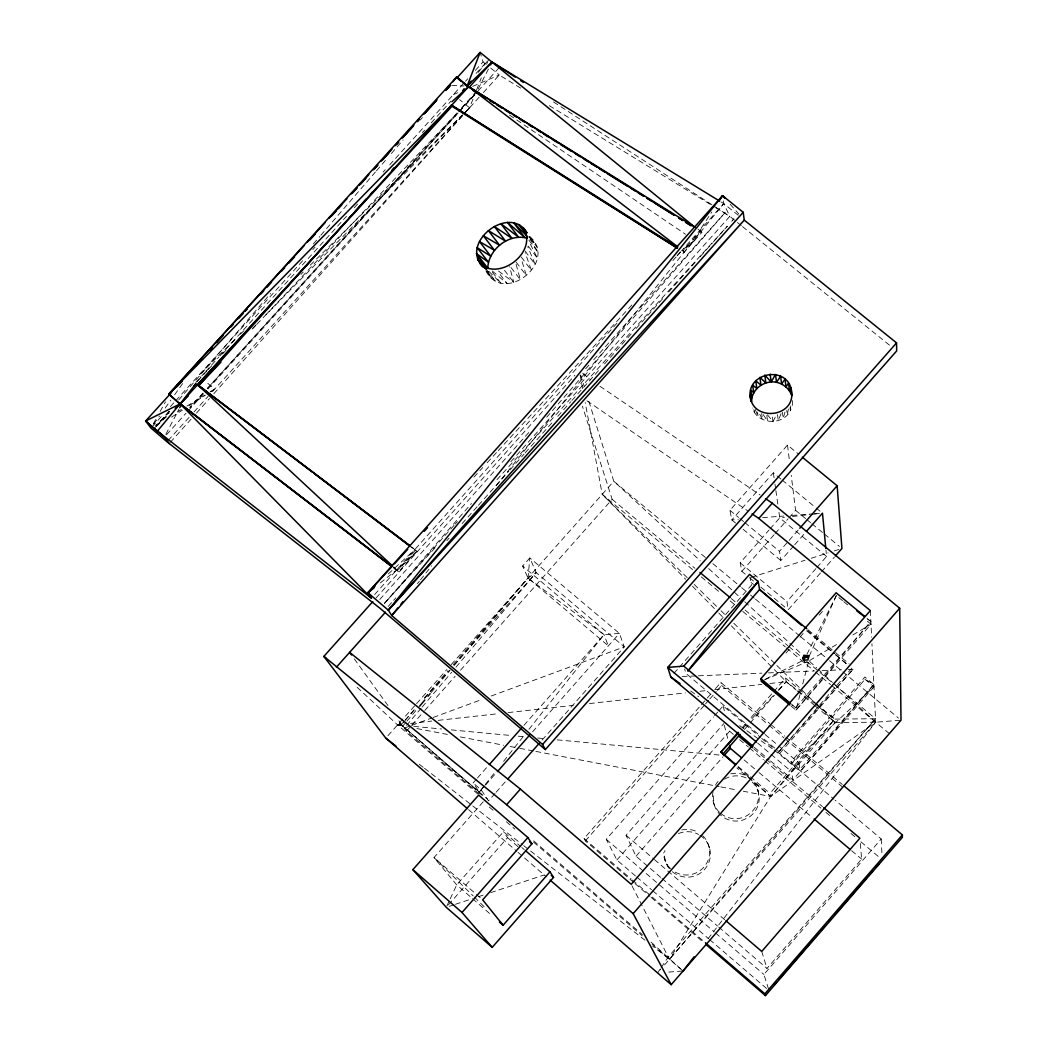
<?xml version="1.0" encoding="UTF-8"?>
<svg xmlns="http://www.w3.org/2000/svg" width="1048" height="1048" viewBox="0 0 1048 1048"><rect width="100%" height="100%" fill="white"/><g stroke="black" fill="none" stroke-linecap="round" stroke-linejoin="round"><path stroke-width="0.75" stroke-dasharray="5 3.75" d="M790.729 405.969L790.375 410.672C782.804 426.012 757.468 424.623 752.399 407.986M454.321 665.153L528.035 578.077L529.816 557.955L619.394 633.398L624.294 646.865L541.331 740.962M792.668 400.598L792.209 405.773L790.375 410.672L790.022 407.633M788.384 409.021L787.284 414.969L786.734 410.423M791.044 705.998L795.982 710.125L799.952 694.745M802.742 683.977L808.309 662.441L807.969 659.886M784.991 412.1L783.157 418.362L782.411 412.322M479.119 97.254L464.081 113.852L469.57 107.787L476.041 91.307M476.63 89.8L481.333 77.814M486.639 64.334L488.407 59.828M781.087 413.619L778.271 420.628L777.498 414.602M809.239 656.153L836.343 595.552L834.208 598.002M446.92 905.904L449.526 900.298M450.181 898.896L456.705 884.879L503.512 831.706L520.62 846.483M806.96 654.227L836.343 595.552M767.464 414.825L772.966 421.597L775.848 415.925M478.124 89.028L489.115 67.74M165.846 434.278L178.985 409.113M153.244 423.89L156.322 418.362M160.148 411.445L165.518 401.764M496.346 485.551L684.03 252.332L701.859 232.368L699.409 230.848L711.867 211.906M660.266 968.928L657.594 972.911L660.554 969.505M661.157 967.592L668.27 956.955L875.499 718.745L832.872 683.217M153.794 424.047L159.479 416.069M165.165 408.078L170.85 400.087M174.636 394.755L184.121 381.446M708.016 938.772L875.67 722.203L871.936 643.76M482.329 795.498L399.275 723.133L479.237 792.052L484.32 785.646M485.329 784.376L495.468 771.577M503.59 761.333L524.891 734.465M528.952 729.343L604.015 634.643L619.394 633.398L531.978 732.473M417.379 583.671L419.423 581.129M420.458 579.845L431.737 565.828M677.231 255.686L681.593 250.799L684.03 252.332L723.749 203.587L722.793 197.26M478.268 72.351L487.386 61.085L475.203 74.382M402.733 726.107L405.89 722.373M406.938 721.129L416.423 709.928M431.16 692.518L450.116 670.131M791.882 704.61L795.602 707.728L795.982 710.125L870.875 621.529L867.155 618.451M774.092 750.001L800.318 771.354L873.875 684.488L864.875 677.021L791.004 761.765L791.358 763.822L873.98 686.781L865.019 679.327L864.875 677.021M421.099 708.251L404.214 728.164L410.318 725.897M422.161 707.007L451.727 672.161M455.946 667.183L536.196 572.601L529.816 557.955L522.651 566.038L528.035 578.077L608.299 645.791L604.015 634.643L522.651 566.038M169.042 411.157L156.204 426.012L169.54 411.654M178.658 399.995L270.607 293.466M313.365 243.909L319.784 236.481M320.845 235.237L375.381 172.055M376.442 170.824L387.131 158.431M391.415 153.48L403.179 139.856M420.274 120.035L422.423 117.559M405.039 720.251L415.742 707.885M424.296 697.994L447.824 670.799M453.168 664.615L528.035 578.077L536.196 572.601L624.294 646.865L489.796 696.54M718.81 927.139L766.992 968.418L861.639 859.111L860.29 843.011M768.59 989.129L763.9 974.457L881.224 838.95L835.164 800.2M664.511 964.959L875.67 722.203L901.005 720.199M384.367 603.386L471.43 503.525M546.676 417.222L725.111 212.561L593.286 360.237M795.982 710.125L871.006 624.215L866.054 620.115M791.358 763.822L865.019 679.327L873.875 684.488L799.978 769.324L791.004 761.765M631.957 885.77L669.462 959.274L770.647 796.48L769.966 793.375L834.706 719.098L875.499 718.745L669.462 959.274L652.694 946.2M873.98 686.781L792.917 779.843L791.423 771.511L798.917 762.918L778.887 746.071M816.287 703.706L834.706 719.098L835.073 722.544L770.647 796.48L743.307 791.24M635.455 875.932L616.905 860.002L606.268 839.304L713.465 716.95M714.526 715.719L717.749 712.05M718.823 710.832L723.107 705.933L760.455 737.36M660.738 877.386L636.031 856.216L626.049 835.269L723.841 723.579M786.026 653.048L789.236 649.367M799.938 637.145L803.148 633.477M819.222 615.124L822.431 611.456M616.905 860.002L729.605 731.203L728.792 728.046M742.495 727.338L746.805 722.413M751.115 717.487L772.677 692.846M773.751 691.615L785.607 678.056L815.069 702.684M744.381 729.526L774.407 695.191M778.69 690.291L786.197 681.698L785.607 678.056M636.031 856.216L722.858 756.931M793.664 545.956L780.865 560.51L779.502 551.3L788.044 541.593M789.118 540.375L798.72 529.45M674.008 673.288L678.318 668.388M679.392 667.157L751.573 585.046L750.08 577.055M794.738 544.737L805.401 532.594M820.427 573.02L788.162 609.831L786.956 601.644L815.868 568.671M816.929 567.453L826.571 556.462L825.968 550.056M633.804 882.521L585.36 840.915L584.05 838.531L700.405 705.854M701.479 704.623L711.173 693.566M715.483 688.654L720.867 682.51L769.677 723.5M585.36 840.915L704.452 705.081M705.527 703.863L708.749 700.195M709.824 698.964L716.256 691.628M717.33 690.396L721.627 685.51L720.867 682.51M821.501 571.802L834.418 557.077M476.329 779.254L473.093 782.935L479.237 792.052L484.621 785.961M485.565 785.07L496.451 772.546M735.578 523.031L731.805 519.913L729.932 510.297L787.493 445.059L798.668 454.216M483.207 801.799L434.016 857.565L456.705 884.879L471.364 897.625M780.904 479.015L773.345 472.805L731.805 519.913L738.277 519.428M494.997 793.506L488.525 800.842L481.242 789.956L473.093 782.935M496.071 792.288L505.765 781.284M745.194 574.134L741.853 571.356L740.176 562.815L769.062 530M770.123 528.781L779.751 517.856L784.494 517.332M448.426 904.869L507.546 837.653L503.512 831.706M741.853 571.356L774.079 534.729M775.153 533.511L788.044 518.852M789.118 517.633L795.563 510.311L791.227 475.294M698.034 229.119L701.859 232.368L692.283 238.826L694.732 240.359L682.982 250.826L681.593 250.799L723.749 203.587L738.224 215.259M477.416 778.035L488.237 765.774M523.948 725.334L604.015 634.643L528.035 578.077M387.93 735.722L415.506 704.846M416.593 703.627L446.88 669.502M451.216 664.615L613.801 481.281L587.98 398.476M405.104 720.304L415.938 708.107M424.597 698.335L449.526 670.261M453.849 665.375L536.196 572.601M479.29 794.043L406.414 731.216L410.737 726.33M411.825 725.111L423.733 711.684M424.82 710.465L455.133 676.288M460.557 670.183L612.15 499.306L582.387 406.166M374.686 594.517L617.324 322.784M672.881 260.559L676.143 256.904M398.581 571.776L392.568 567.151L398.581 571.776L416.842 551.314L411.72 547.017M376.036 597.963L574.88 375.223M379.782 599.469L530.105 431.029M585.662 368.791L588.937 365.123M454.151 525.284L384.433 603.438L437.213 545.432M455.251 524.066L457.426 521.629M510.808 461.788L729.801 216.347L723.749 203.587L720.959 201.884M388.205 606.412L392.555 601.539M393.642 600.308L395.816 597.871M446.906 540.598L449.081 538.161M462.129 523.542L477.351 506.472M478.438 505.254L508.87 471.128M509.957 469.91L524.092 454.072M525.179 452.854L552.348 422.383M557.785 416.292L570.832 401.659M571.92 400.441L588.229 382.166M589.317 380.948L600.19 368.765M604.539 363.879L631.708 333.421M636.057 328.548L652.367 310.26M653.454 309.042L663.24 298.077M668.676 291.986L695.846 261.515M700.195 256.642L712.155 243.228M713.243 242.009L727.378 226.172L496.542 480.115M731.727 221.298L733.901 218.862L731.7 221.272M170.339 442.322L191.011 419.213M196.448 413.135L209.508 398.528M213.858 393.668L463.046 115.084M207.425 388.31L456.941 112.974M461.343 108.127L475.635 92.355M166.553 434.697L185.981 413.24M188.142 410.855L203.522 393.891M207.923 389.044L458.356 112.673L207.452 388.376M459.456 111.468L474.836 94.49L461.33 108.678M478.032 90.966L499.071 67.753M168.073 440.579L189.74 416.672M194.063 411.89L208.146 396.354M212.482 391.572L462.98 115.057M483.364 92.565L499.267 74.998L521.485 88.622M152.025 426.85L162.859 414.916M170.431 406.559L174.767 401.79M175.841 400.598L305.112 258.07M312.802 249.594L315.003 247.184M383.083 172.108L385.284 169.684M389.686 164.837L464.369 82.491M465.469 81.272L467.67 78.849M475.373 70.36L483.062 61.884L480.534 53.749M169.462 411.51L154.069 428.488L168.99 413.331M195.858 382.415L204.661 372.708M205.762 371.503L218.953 356.949M220.054 355.731L346.534 216.268M354.224 207.779L358.626 202.932M422.409 132.598L424.61 130.175M431.213 122.891L451.007 101.067M459.43 111.429L474.836 94.49M473.932 477.141L482.774 467.513M487.189 462.692L497.132 451.858M498.232 450.653L627.464 309.789M628.577 308.597L631.892 304.981M677.178 255.62L680.493 252.005M197.168 381.59L202.696 375.59M203.797 374.385L207.111 370.769M208.211 369.577L213.74 363.564M222.582 353.936L227.01 349.128M743.071 728.164L747.486 723.395M751.914 718.627L774.04 694.811M778.454 690.043L786.197 681.698L814.283 703.352M252.411 328.967L255.791 325.417M256.904 324.225L261.397 319.496M265.891 314.754L460.203 109.87M479.237 792.052L481.242 789.956M252.738 328.194L256.171 324.697M263.061 317.701L462.679 114.782M463.832 113.616L469.57 107.787L459.6 99.678M234.634 339.906L198.583 375.525L201.046 377.634M240.451 334.168L243.935 330.709M300.933 274.406L303.252 272.113M310.234 265.209L461.421 115.83M466.085 111.232L469.57 107.787M393.76 567.099L397.349 570.439L415.624 549.977L410.803 546.742L416.842 551.314L397.349 570.439L393.472 567.466M156.427 426.261L168.178 415.113M380.319 582.911L396.458 570.138L416.842 551.314M388.297 573.963L414.707 549.702M694.732 240.359L682.916 249.424M833.632 683.519L875.67 722.203L770.647 796.48L736.875 767.948M171.571 417.13L182.339 410.148M189.072 405.773L205.225 395.293M210.609 391.795L214.643 389.175L205.998 381.826M155.104 425.514L162.021 421.283M177.256 411.995L181.409 409.454M186.95 406.074L204.95 395.096M210.491 391.716L214.643 389.175M809.606 660.489L837.509 643.996M852.862 634.931L871.006 624.215M765.747 678.999L802.008 660.921M453.378 94.608L457.819 92.709M472.622 86.381L499.267 74.998L490.543 67.937M485.892 270.895C503.446 305.479 558.912 261.699 529.659 236.363M764.32 679.942L805.218 662.69L808.309 662.441M411.851 725.334L431.724 717.998M433.243 717.435L482.159 699.37M449.33 906.297L453.928 904.778M455.461 904.267L470.788 899.21M478.451 896.682L483.049 895.162M490.7 892.621L544.331 874.91M751.193 577.356L805.034 560.235M811.178 558.27L828.103 552.899M834.247 550.934L838.872 549.466M357.158 687.318L397.572 724.875L402.445 724.325M410.58 723.421L431.724 721.076M438.221 720.356L498.389 713.675M508.149 712.588L573.191 705.37M589.448 703.562L685.379 692.898M700.025 691.274L708.147 690.37M714.657 689.65L761.804 684.41M769.939 683.506L786.197 681.698L796.231 690.082M792.406 516.467L809.816 514.568M811.388 514.385L819.3 513.52M668.742 972.086L683.073 970.998L650.978 942.047M762.564 517.62L783.616 516.061M791.712 515.459L812.75 513.9M814.375 513.782L822.47 513.179M682.169 676.484L696.815 675.881M698.44 675.803L761.896 673.157M768.407 672.881L813.969 670.982M822.104 670.641L841.623 669.829M848.133 669.554L853.02 669.345L852.836 667.013L778.978 751.665L779.385 753.748L853.02 669.345L778.978 751.665L762.852 738.093M815.016 705.789L835.073 722.544L875.67 722.203M699.409 230.848L700.811 230.848L682.982 250.826L684.03 252.332M451.754 85.412L464.041 85.975M477.901 794.122L397.572 724.875L404.083 725.478M413.868 726.395L441.575 728.989M451.347 729.906L511.647 735.565M518.157 736.181L524.681 736.783M537.716 738.015L544.24 738.617M557.274 739.849L721.862 755.28M397.572 724.875L405.615 726.408M416.868 728.57L447.417 734.438M460.282 736.914L503.708 745.246M510.14 746.477L518.171 748.023M519.782 748.324L534.257 751.102M535.869 751.416L719.19 786.603M720.801 786.917L736.875 789.995M549.27 105.652L714.526 206.98M715.915 207.832L729.801 216.347L736.168 221.482M553.527 101.957L713.4 205.709M714.775 206.587L729.801 216.347M509.524 115.07L685.51 234.241M599.928 386.267L760.141 494.97M586.972 400.821L748.062 511.11M690.645 691.012L698.597 696.632M739.652 725.648L772.756 749.058M498.534 271.078L513.808 282.449L509.564 266.664M867.037 618.634L870.875 621.529L795.602 707.728L791.803 704.767M815.567 704.335L834.706 719.098L770.647 796.48L753.669 781.284M419.318 764.267L423.182 767.293M424.479 768.289L522.467 844.688M523.751 845.684L646.249 941.183M530.052 239.219L534.27 242.507L529.174 236.494M737.451 222.517L741.264 225.595M742.534 226.617L890.289 345.801M483.062 61.884L485.565 63.902M782.162 480.05L814.912 506.97M816.169 508.005L821.213 512.144M795.563 510.311L805.598 518.564M806.842 519.598L810.602 522.69M811.859 523.725L823.139 533.013M824.396 534.035L839.435 546.427M826.571 556.462L779.751 517.856L778.834 511.411M582.662 373.206L590.705 379.848M838.819 597.609L842.54 600.674M843.771 601.696L848.723 605.796M729.932 510.297L738.604 517.476M739.849 518.498L743.569 521.577M744.8 522.598L779.502 551.3M743.124 529.279L780.865 560.51M740.176 562.815L786.956 601.644M749.661 577.841L754.625 581.967M760.835 587.129L786.917 608.796M751.102 582.465L753.525 584.483M808.087 629.822L834.195 651.515M835.439 652.55L849.116 663.908M806.672 630.844L834.234 653.729M835.479 654.777L846.758 664.144M705.356 557.444L613.801 481.281L700.287 560.85M712.876 563.706L740.464 586.657M741.722 587.692L745.482 590.823M750.499 595.002L754.272 598.133M755.516 599.181L799.414 635.691M800.672 636.739L828.261 659.69M829.518 660.725L898.503 718.116M612.15 499.306L694.916 568.278M731.281 598.578L736.299 602.757M745.076 610.067L787.716 645.594M788.974 646.642L801.51 657.096M806.528 661.275L831.614 682.169M692.545 569.575L602.233 494.302L585.203 402.55M701.322 576.898L721.391 593.626M730.168 600.936L735.185 605.115M742.718 611.39L785.358 646.93M786.616 647.978L814.204 670.982M815.462 672.03L830.514 684.567M831.771 685.615L889.359 733.613M797.476 691.13L813.772 704.741M770.935 724.548L784.703 736.102M785.961 737.163L842.278 784.454M721.627 685.51L767.752 724.247M768.996 725.295L783.956 737.858M785.201 738.905L845.042 789.157M765.119 734.504L777.642 745.023M757.887 733.914L685.916 673.392L684.632 669.017M761.7 738.408L772.913 747.827M777.891 752.019L833.92 799.152M757.691 743.111L791.423 771.511M754.285 747.29L769.245 759.892M770.49 760.94L792.917 779.843M753.8 748.809L765.04 758.267M766.285 759.328L822.444 806.633M729.605 731.203L733.364 734.36M739.613 739.626L748.377 747.014M749.621 748.062L763.389 759.656M764.634 760.704L820.925 808.139M825.929 812.357L829.689 815.514M850.95 833.435L855.954 837.653M860.958 841.871L878.473 856.622M744.106 759.944L757.861 771.551M759.119 772.612L811.624 816.916M851.644 850.675L861.639 859.111M738.106 766.468L749.137 775.782M750.355 776.817L769.966 793.375M492.285 270.987L507.245 283.72L497.866 271.602M807.536 630.49L834.575 653.598M835.806 654.646L846.863 664.091M626.049 835.269L653.192 858.509M654.424 859.557L724.731 919.751M661.982 878.447L717.579 926.078M606.268 839.304L714.251 931.895M715.496 932.956L763.9 974.457M636.699 876.993L651.542 889.726M652.773 890.787L708.448 938.576M709.679 939.637L766.586 988.474M584.05 838.531L631.106 878.945M632.35 880.006L704.177 941.707M635.036 883.582L649.943 896.394M651.188 897.455L703.352 942.257M399.275 723.133L487.294 798.982M533.642 840.889L642.332 934.593M533.511 842.068L642.267 935.825M652.157 944.353L683.073 970.998M489.298 807.052L495.39 812.305M506.341 821.75L514.869 829.112M521.852 847.531L524.288 849.653M507.546 837.653L519.716 848.173M468.561 809.632L516.743 851.264M517.987 852.325L546.401 876.875M480.246 897.756L434.016 857.565L473.172 895.909M472.583 898.686L489.678 913.555M737.923 767.175L748.822 776.948M708.697 568.592L739.927 597.321M744.735 601.749L801.196 653.69M809.606 661.419L816.811 668.048M818.016 669.161L832.426 682.418M392.869 566.811L396.458 570.138M687.213 577.618L602.233 494.302L685.654 579.282M694.208 584.457L719.819 609.569M720.985 610.709L725.635 615.281M733.783 623.259L775.69 664.34M776.856 665.493L817.61 705.435M818.776 706.575L835.073 722.544M474.325 897.049L484.687 907.188M488.866 271.353L501.062 283.392L491.669 271.288M692.505 586.264L717.644 611.862M718.784 613.028L723.356 617.691M731.36 625.839L786.197 681.698M730.155 204.229L738.84 214.015M486.429 270.777L495.717 281.493L487.241 270.594M486.953 271.183L491.538 278.152L486.875 271.786M504.468 270.319L513.808 282.449M511.005 267.515L520.332 279.672L516.048 264.07M516.127 262.157L526.345 275.558L521.249 258.804M521.249 256.983L531.441 270.397L525.205 252.817M525.1 251.114L535.266 264.568L527.734 246.712M528.323 246.188L537.559 258.437L529.188 241.878M529.659 237.202L537.034 247.027L529.659 236.756M528.939 240.189L538.161 252.45L529.227 237.673M354.368 658.956L388.507 706.352M398.934 720.841L406.414 731.216M803.462 660.201L805.218 662.69L804.157 660.161M763.206 414.615L767.595 421.217L766.756 415.191M487.189 270.947L488.84 273.607L488.303 270.895M759.761 414.274L762.538 419.514L761.66 413.475M664.393 858.548L665.349 860.775M666.764 863.997L667.72 866.211M755.241 409.388L758.123 416.593L757.455 412.061M708.749 845.749L709.535 848.029M580.684 375.04L584.09 385.978M713.465 802.362L714.238 804.799M761.739 951.427L766.992 968.418M753.813 409.585L754.665 412.663L754.206 409.624M724.247 725.124L728.321 740.609M723.107 705.933L724.731 712.247M757.743 789.576L758.333 792.065M580.12 375.184L582.806 389.673M798.917 762.918L800.318 771.354M773.345 472.805L774.721 482.46M774.957 484.071L775.638 488.892M775.861 490.503L777.93 504.979M772.35 417.091L772.966 421.597M787.493 445.059L789.458 460.976M870.351 610.604L871.622 637.25M881.224 838.95L881.918 853.373M752.215 782.083A22.951 22.598 -13.8 0 1 748.089 817.768L742.587 820.165A22.951 22.598 -13.8 0 1 713.74 794.541M724.509 779.149A22.951 22.598 -13.8 0 1 747.407 778.599M720.697 813.392A23.043 22.676 -13.8 0 0 741.932 817.781C751.639 814.938 758.7 805.571 758.634 795.432A23.043 22.676 -13.8 0 0 752.647 780.603M719.583 812.397A23.043 22.676 -13.8 0 1 713.295 790.611M715.509 785.096A23.043 22.676 -13.8 0 1 718.077 781.415M730.744 773.843A23.043 22.676 -13.8 0 1 751.599 779.555M699.92 835.243A22.991 22.689 -21.1 0 1 705.396 868.451A22.991 22.689 -21.1 0 1 671.427 870.849M669.41 868.648A22.991 22.689 -21.1 0 1 664.891 850.465M678.384 833.632A22.991 22.689 -21.1 0 1 698.636 834.483M702.632 835.662A23.082 22.781 -21.1 0 1 675.305 872.185M670.484 868.648A23.082 22.781 -21.1 0 1 663.541 852.666M681.763 829.911A23.082 22.781 -21.1 0 1 697.811 832.151M403.978 721.483L400.768 725.19L404.017 721.535M203.024 393.157L189.832 407.711L203.05 393.21"/><path stroke-width="1.5" d="M808.021 656.218L805.532 657.096L803.462 660.201L803.855 655.419L808.781 655.642L807.969 659.886L804.864 660.135L803.109 657.633L803.855 655.419L805.532 657.096L808.584 657.633L808.021 656.218L808.781 655.642M751.233 401.371C741.801 372.761 789.537 362.805 791.803 392.908C793.664 418.571 750.984 421.191 750.289 395.24L751.94 397.729L751.586 401.607M482.132 266.048C460.321 241.656 509.891 204.15 526.895 232.682M694.352 226.735L480.115 52.4L467.107 86.119L463.308 83.028M490.582 64.897L492.036 62.055L719.557 201.033M179.719 407.711L181.173 404.921L180.23 403.834L145.62 421.008L150.951 428.043L166.986 441.784L380.07 608.325L545.327 749.595L896.669 350.936L896.564 342.893L744.263 220.119L743.202 212.312L722.544 195.675L367.9 592.723L371.424 598.172L154.069 428.488L145.62 421.008L171.518 392.515M771.158 381.931L775.533 374.503L776.516 382.31C783.445 383.791 789.38 388.782 791.738 395.502L790.86 387.786L789.445 390.825L788.555 383.083L785.987 386.909L785.07 379.14L781.572 384L780.629 376.206L776.516 382.31C765.905 380.149 754.416 387.066 751.94 397.729L750.774 390.039L753.787 392.83L752.634 385.101L756.879 388.546L755.739 380.791L760.992 385.166L759.892 377.385L765.865 382.913L764.804 375.105L771.158 381.931L770.136 374.123M718.994 201.085L722.544 195.675L724.718 198.124M462.613 90.953L464.146 88.661M452.985 81.744L456.666 76.949L468.6 86.643L644.127 196.304M683.073 970.998L694.051 956.824M193.972 386.07L195.976 383.502L180.23 403.834L391.271 566.156L179.942 403.965L168.833 394.114L456.666 76.949L467.107 86.119L492.036 62.055L515.275 77.133M687.933 670.838L758.163 581.47L749.582 574.343L667.746 667.393L670.772 676.969L753.04 746.241M397.886 607.892L391.742 615.53L542.563 744.447L545.327 749.595M400.965 604.067L403.022 601.513M391.101 567.44L367.9 592.723L388.336 610.185L744.263 220.119L391.742 615.53L388.336 610.185L722.544 195.675M471.168 81.102L467.107 86.119L466.465 85.229M157.423 431.121L179.942 403.965L168.833 394.114L304.025 245.756M419.58 706.195L424.846 699.985M428.003 696.252L430.112 693.763M447.011 89.067L450.208 85.347L445.819 90.167L450.208 85.347M902.354 834.902L902.38 837.313L765.459 995.6L764.87 993.818L902.354 834.902L843.535 785.502M774.393 984.426L776.529 981.963M778.664 979.487L812.829 940.004M814.964 937.528L818.16 933.834M821.37 930.126L824.566 926.419M828.837 921.493L830.972 919.017M835.243 914.079L866.211 878.303M868.347 875.827L872.617 870.888M875.814 867.194L879.023 863.486M550.108 880.071L671.192 984.675L901.005 720.199L899.695 608.22L772.258 503.184L765.525 498.625M671.192 984.675L633.162 913.633L899.695 608.22M789.799 704.963L761.398 681.174L760.9 678.672L836.108 592.775L864.665 616.394M738.185 732.264L720.945 751.979L735.486 765.001M722.937 754.049L740.098 734.425M723.919 755.7L730.351 748.351L729.539 745.246M492.206 947.366L462.011 912.481L527.891 837.535L478.648 795.091L412.873 869.657L446.265 907.306L492.206 947.366L553.567 877.386L549.977 871.818L525.52 850.701M799.781 528.244L837.142 485.748L802.388 457.269M756.446 742.063L667.746 667.393L683.768 666.109L758.163 581.47L759.59 589.526L801.393 625.237M527.891 837.535L531.926 843.81L482.67 899.865L503.106 925.24L549.977 871.818M806.462 531.388L822.47 513.179L825.811 548.445M688.051 670.956L759.59 589.526L806.842 628.787M835.492 555.846L841.937 548.484L837.142 485.748M497.433 771.616L529.816 734.923M507.926 778.834L539.17 743.399M542.563 744.447L896.564 342.893M372.774 601.618L323.871 656.389L506.643 804.694L520.384 789.092L631.21 884.315L870.351 610.604L758.804 518.459L752.097 513.861M758.804 518.459L772.258 503.184M489.324 764.555L521.786 727.784M344.478 223.303L198.504 385.808L220.971 362.123M348.801 218.456L352.036 214.827M355.285 211.198L366.093 199.107M370.416 194.26L372.577 191.85M392.031 170.064L394.192 167.654M336.408 667.183L385.481 612.176M388.336 610.185L743.202 212.312M195.779 365.713L200.168 360.879M210.045 350.006L212.233 347.595M216.622 342.762L223.198 335.504M230.874 327.042L233.075 324.631M238.551 318.592L242.939 313.758M245.14 311.335L247.328 308.924M260.493 294.423L263.782 290.794M267.07 287.165L271.458 282.331M281.322 271.458L284.611 267.829M288.999 262.996L294.488 256.957M309.841 240.031L315.317 233.992M331.771 215.862L336.159 211.028M338.36 208.618L341.648 204.989M352.613 192.898L357.001 188.064M360.289 184.448L365.765 178.396M374.542 168.728L377.83 165.112M382.219 160.279L388.795 153.021M396.471 144.559L398.672 142.148M403.061 137.314L412.925 126.428M417.314 121.594L419.501 119.184M424.99 113.145L435.955 101.053M460.779 80.971L456.98 77.893L480.115 52.4M695.256 227.39L468.6 86.643L180.23 403.834L188.221 395.947M492.036 62.055L468.901 87.573L468.6 86.643L451.911 101.748M307.326 242.14L324.919 222.844M329.308 218.023L346.901 198.727M351.29 193.893L356.792 187.867M358.992 185.457L368.883 174.597M373.271 169.776L377.673 164.955M380.974 161.327L391.965 149.275M395.253 145.646L398.554 142.03M401.856 138.415L413.947 125.144M417.235 121.529L419.436 119.118M423.837 114.297L437.029 99.822M451.976 106.254L197.26 384.865L311.819 471.705M394.402 563.824L407.659 549.388M424.23 531.323L427.545 527.707M176.916 386.725L182.326 380.922M738.644 732.919L720.945 751.979L735.657 764.398M677.44 247.341L451.57 105.232L168.833 394.114L182.129 380.647M175.239 408.432L179.942 403.965M375.105 586.107L367.9 592.723L374.11 587.81M527.367 238.302C509.105 232.944 488.263 249.398 487.779 268.17L476.473 253.616L488.42 262.21L477.141 247.642L490.726 256.144L479.46 241.538L494.538 250.354L483.298 235.734L499.582 245.245L488.381 230.599L505.542 241.171L494.368 226.486L512 238.381L500.865 223.683L518.524 237.097L507.415 222.373L524.681 237.372L513.599 222.635L527.865 237.005M473.067 90.167L477.233 92.748M481.399 95.342L485.565 97.936M489.73 100.516L493.896 103.11M496.673 104.839L502.228 108.285M505.005 110.014L510.559 113.472M513.337 115.188L516.114 116.918M520.28 119.511L524.445 122.092M528.611 124.686L532.777 127.28M536.943 129.86L541.109 132.454M543.886 134.183L549.44 137.629M552.217 139.358L557.772 142.816M560.549 144.532L571.658 151.449M575.824 154.03L579.989 156.624M584.155 159.217L588.321 161.798M591.098 163.527L596.653 166.986M599.43 168.702L604.984 172.16M607.761 173.889L627.202 185.968M631.368 188.561L635.533 191.142M638.311 192.871L643.865 196.33M646.642 198.046L652.197 201.504M654.974 203.233L674.414 215.312L646.891 198.033M678.58 217.905L682.746 220.486M685.523 222.215L691.077 225.674M678.672 217.892L682.824 220.486M685.589 222.215L691.117 225.674M450.64 105.416L677.44 248.193L451.57 105.232M520.738 80.683L523.476 82.451M474.325 91.242L477.023 93.076M670.772 676.969L680.047 683.519M856.805 610.945L864.482 616.722M392.568 565.986L197.587 384.747L410.423 546.034M314.413 473.683L409.493 545.746L197.587 384.747M468.6 86.643L677.781 246.843M178.658 402.615L392.175 566.47M761.398 681.174L789.262 702.802M326.256 658.589L323.871 656.389L385.795 738.133L396.105 746.176M520.384 789.092L349.626 652.38L351.525 655.013M154.069 428.488L164.392 437.068L169.252 443.54M699.933 572.457L730.024 597.53M760.9 678.672L790.637 703.575M683.768 666.109L763.874 733.456M738.827 736.194L752.556 747.761M823.689 807.68L859.884 838.177L761.739 951.427L725.963 920.799M730.351 748.351L741.604 757.835M814.126 819.025L850.386 849.627M145.62 421.008L164.392 437.068M705.422 942.768L764.87 993.818M705.841 944.392L765.459 995.6M506.643 804.694L633.162 913.633M529.489 841.714L531.926 843.81M551.248 875.381L553.567 877.386M385.795 738.133L467.329 808.571M499.451 922.057L503.106 925.24L499.66 921.86M412.873 869.657L462.011 912.481M486.639 269.153L480.246 263.624L483.338 267.201M181.173 404.921L371.424 598.172M526.122 232.892L518.996 224.482L526.371 234.307M486.298 269.388L484.425 266.965C505.87 277.117 537.257 249.345 523.214 227.77L526.895 232.905M484.124 267.554L477.534 259.079L483.141 266.703M476.473 253.616L485.538 268.275M804.157 660.161L803.109 657.633L803.462 660.201M456.666 76.949L456.98 77.893M750.289 395.24L751.351 401.62"/></g></svg>
